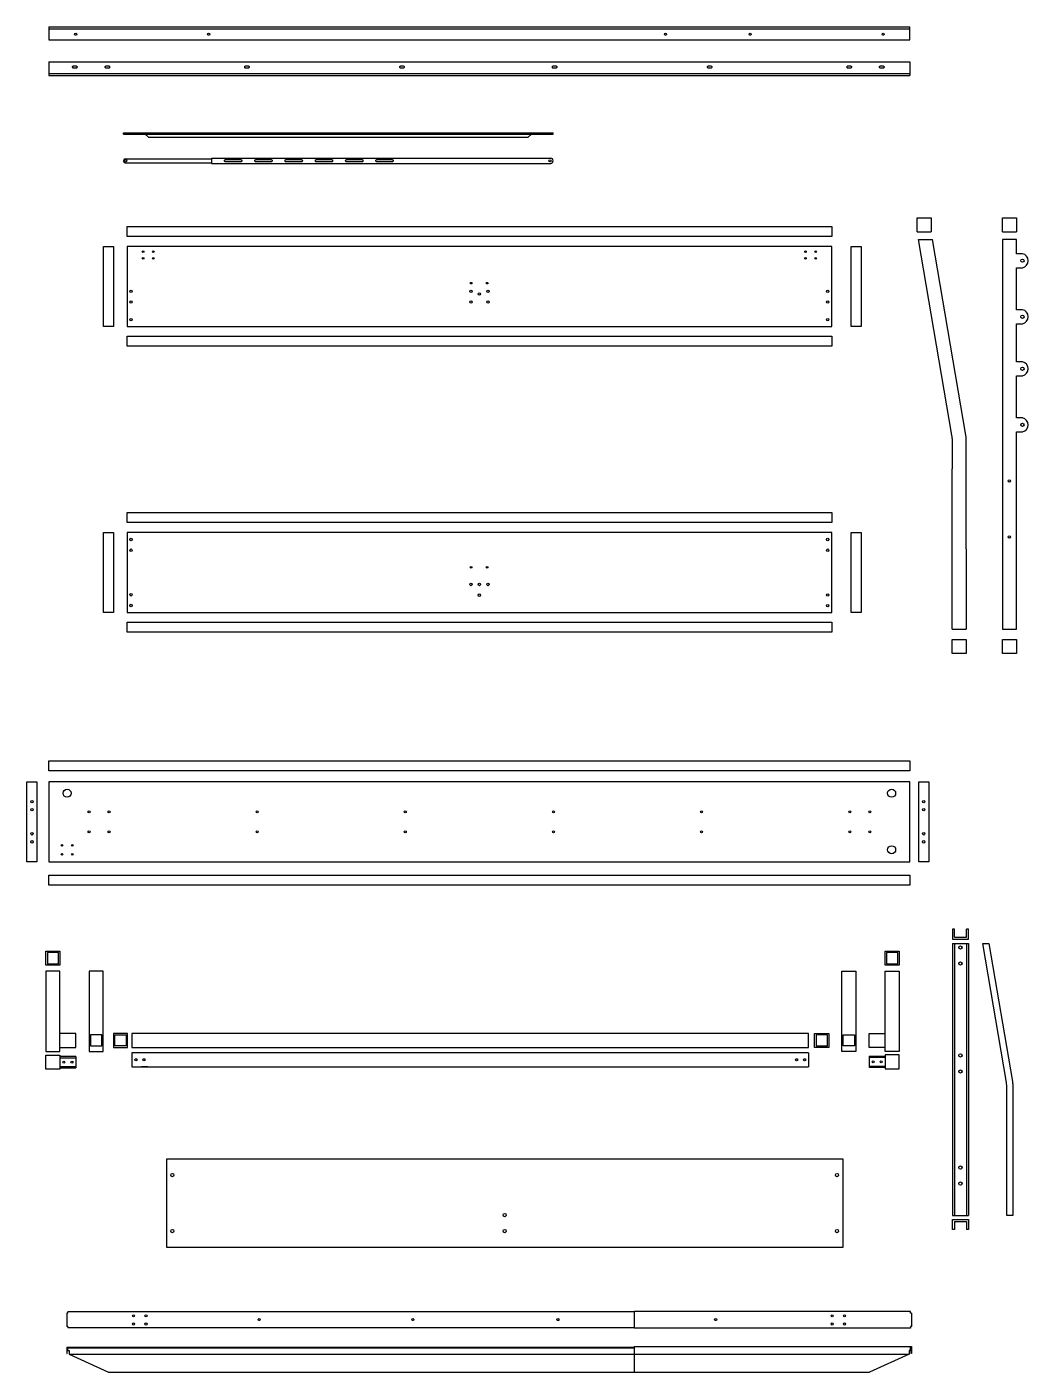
# Model space of a CAD drawing. Header units: millimetres. Extents: x 933 to 3262, y 580 to 1336.
# Drawn here: x 3012.1 to 3262.1, y 872.8 to 1208.8 of the extents above; entities that cross this region are included whole.
import ezdxf

# ---------------------------------------------------------------- set-up
doc = ezdxf.new("R2010")
doc.units = ezdxf.units.MM
doc.layers.add('A-FURN', color=8, linetype='Continuous')

msp = doc.modelspace()

# ---------------------------------------------------------------- linework, layer by layer
at = {"layer": 'A-FURN'}
for p, q in [((3017.6, 1208.79), (3017.6, 1208.34)), ((3017.6, 1208.79), (3232.6, 1208.79)), ((3017.6, 1208.34), (3232.6, 1208.34)), ((3017.6, 1208.34), (3017.6, 1205.58)), ((3232.6, 1208.34), (3232.6, 1208.79)), ((3232.6, 1205.58), (3232.6, 1208.34)), ((3017.6, 1205.58), (3232.6, 1205.58)), ((3017.6, 1200.04), (3017.6, 1196.66)), ((3017.6, 1200.04), (3232.6, 1200.04)), ((3232.6, 1200.04), (3232.6, 1196.66)), ((3017.6, 1197.11), (3232.6, 1197.11)), ((3017.6, 1196.66), (3232.6, 1196.66)), ((3036.23, 1182.33), (3143.52, 1182.33)), ((3036.23, 1182), (3036.23, 1182.33)), ((3036.23, 1182), (3143.52, 1182)), ((3041.63, 1182), (3042.44, 1181.25)), ((3042.44, 1181.25), (3137.3, 1181.25)), ((3138.12, 1182), (3137.3, 1181.25)), ((3143.52, 1182), (3143.52, 1182.33)), ((3058.21, 1176.01), (3142.93, 1176.01)), ((3058.21, 1176.01), (3058.21, 1174.71)), ((3036.61, 1175.85), (3058.21, 1175.85)), ((3036.61, 1174.87), (3058.21, 1174.87)), ((3058.21, 1174.71), (3142.93, 1174.71)), ((3234.44, 1157.57), (3234.44, 1161.07)), ((3234.44, 1161.07), (3237.94, 1161.07)), ((3237.94, 1161.07), (3237.94, 1157.57)), ((3255.72, 1157.57), (3255.72, 1161.07)), ((3255.72, 1161.07), (3259.22, 1161.07)), ((3259.22, 1161.07), (3259.22, 1157.57)), ((3037.1, 1156.43), (3037.1, 1158.93)), ((3037.1, 1158.93), (3213.1, 1158.93)), ((3213.1, 1156.43), (3037.1, 1156.43)), ((3213.1, 1158.93), (3213.1, 1156.43)), ((3234.44, 1157.57), (3237.94, 1157.57)), ((3255.72, 1157.57), (3259.22, 1157.57)), ((3243.1, 1106.81), (3234.76, 1155.68)), ((3234.76, 1155.68), (3238.26, 1155.68)), ((3246.6, 1106.81), (3238.26, 1155.68)), ((3259.22, 1155.68), (3255.72, 1155.68)), ((3255.72, 1155.68), (3255.72, 1058.39)), ((3259.22, 1152.14), (3259.22, 1155.68)), ((3260.72, 1152.14), (3259.22, 1152.14)), ((3259.22, 1138.14), (3259.22, 1148.64)), ((3259.22, 1148.64), (3260.72, 1148.64)), ((3260.72, 1138.14), (3259.22, 1138.14)), ((3259.22, 1125.14), (3259.22, 1134.64)), ((3259.22, 1134.64), (3260.72, 1134.64)), ((3037.1, 1129.02), (3037.1, 1131.52)), ((3037.1, 1131.52), (3213.1, 1131.52)), ((3213.1, 1129.02), (3037.1, 1129.02)), ((3213.1, 1131.52), (3213.1, 1129.02)), ((3260.72, 1125.14), (3259.22, 1125.14)), ((3259.22, 1111.14), (3259.22, 1121.64)), ((3259.22, 1121.64), (3260.72, 1121.64)), ((3260.72, 1111.14), (3259.22, 1111.14)), ((3243.17, 1105.97), (3243.17, 1098.39)), ((3246.67, 1098.39), (3246.67, 1105.97)), ((3259.22, 1058.39), (3259.22, 1107.64)), ((3259.22, 1107.64), (3260.72, 1107.64)), ((3243.17, 1058.39), (3243.17, 1098.39)), ((3246.67, 1078.39), (3246.67, 1098.39)), ((3037.1, 1085.01), (3037.1, 1087.51)), ((3037.1, 1087.51), (3213.1, 1087.51)), ((3213.1, 1087.51), (3213.1, 1085.01)), ((3213.1, 1085.01), (3037.1, 1085.01)), ((3246.67, 1078.39), (3246.67, 1058.39)), ((3037.1, 1057.6), (3037.1, 1060.1)), ((3037.1, 1060.1), (3213.1, 1060.1)), ((3213.1, 1060.1), (3213.1, 1057.6)), ((3243.17, 1058.39), (3246.67, 1058.39)), ((3255.72, 1058.39), (3259.22, 1058.39)), ((3213.1, 1057.6), (3037.1, 1057.6)), ((3243.17, 1055.74), (3246.67, 1055.74)), ((3243.17, 1052.24), (3243.17, 1055.74)), ((3246.67, 1055.74), (3246.67, 1052.24)), ((3255.72, 1055.74), (3259.22, 1055.74)), ((3255.72, 1052.24), (3255.72, 1055.74)), ((3259.22, 1055.74), (3259.22, 1052.24)), ((3246.67, 1052.24), (3243.17, 1052.24)), ((3259.22, 1052.24), (3255.72, 1052.24)), ((3017.6, 1022.97), (3017.6, 1025.47)), ((3017.6, 1025.47), (3232.6, 1025.47)), ((3232.6, 1025.47), (3232.6, 1022.97)), ((3232.6, 1022.97), (3017.6, 1022.97)), ((3017.6, 994.41), (3017.6, 996.91)), ((3017.6, 996.91), (3232.6, 996.91)), ((3232.6, 996.91), (3232.6, 994.41)), ((3232.6, 994.41), (3017.6, 994.41)), ((3243.74, 983.41), (3243.24, 983.41)), ((3243.24, 983.41), (3243.24, 980.91)), ((3243.74, 981.41), (3243.74, 983.41)), ((3243.74, 981.41), (3246.74, 981.41)), ((3247.24, 983.41), (3246.74, 983.41)), ((3246.74, 981.41), (3246.74, 983.41)), ((3247.24, 980.91), (3247.24, 983.41)), ((3243.24, 980.91), (3247.24, 980.91)), ((3243.24, 979.88), (3247.24, 979.88)), ((3243.24, 979.88), (3243.24, 911.88)), ((3243.74, 979.88), (3243.74, 911.88)), ((3246.74, 979.88), (3246.74, 911.88)), ((3247.24, 979.88), (3247.24, 911.88)), ((3250.81, 979.88), (3252.31, 979.88)), ((3024.34, 957.4), (3020.34, 957.4)), ((3024.34, 953.9), (3024.34, 957.4)), ((3038.33, 957.4), (3038.33, 953.9)), ((3207.33, 957.4), (3038.33, 957.4)), ((3207.33, 953.9), (3207.33, 957.4)), ((3222.43, 953.9), (3222.43, 957.4)), ((3222.43, 957.4), (3226.43, 957.4)), ((3016.84, 951.97), (3020.34, 951.97)), ((3016.84, 948.47), (3016.84, 951.97)), ((3020.34, 953.9), (3024.34, 953.9)), ((3020.34, 951.97), (3020.34, 948.47)), ((3024.34, 951.62), (3020.34, 951.62)), ((3020.34, 951.32), (3024.34, 951.32)), ((3024.34, 951.62), (3024.34, 948.82)), ((3038.33, 953.9), (3207.33, 953.9)), ((3038.33, 952.57), (3038.33, 949.07)), ((3207.33, 952.57), (3038.33, 952.57)), ((3207.33, 952.57), (3207.33, 949.07)), ((3226.43, 953.9), (3222.43, 953.9)), ((3222.43, 951.7), (3226.43, 951.7)), ((3222.43, 951.7), (3222.43, 948.9)), ((3226.43, 951.4), (3222.43, 951.4)), ((3229.93, 952.05), (3226.43, 952.05)), ((3226.43, 952.05), (3226.43, 948.55)), ((3229.93, 948.55), (3229.93, 952.05)), ((3020.34, 948.47), (3016.84, 948.47)), ((3020.34, 949.12), (3024.34, 949.12)), ((3020.34, 948.82), (3024.34, 948.82)), ((3038.33, 949.07), (3207.33, 949.07)), ((3042.33, 949.07), (3040.73, 949.07)), ((3042.33, 949.07), (3041.33, 949.07)), ((3222.43, 949.2), (3226.43, 949.2)), ((3226.43, 948.9), (3222.43, 948.9)), ((3226.43, 948.55), (3229.93, 948.55)), ((3243.24, 911.88), (3247.24, 911.88)), ((3243.24, 910.94), (3247.24, 910.94)), ((3243.24, 908.44), (3243.24, 910.94)), ((3247.24, 910.94), (3247.24, 908.44)), ((3243.74, 908.44), (3243.24, 908.44)), ((3243.74, 910.44), (3243.74, 908.44)), ((3243.74, 910.44), (3246.74, 910.44)), ((3246.74, 910.44), (3246.74, 908.44)), ((3247.24, 908.44), (3246.74, 908.44)), ((3022.02, 887.51), (3022.02, 884.19)), ((3022.28, 887.51), (3022.02, 887.51)), ((3163.79, 887.82), (3022.28, 887.82)), ((3022.28, 887.51), (3022.28, 887.82)), ((3232.76, 887.92), (3163.79, 887.92)), ((3163.79, 887.92), (3163.79, 883.78)), ((3232.76, 887.51), (3232.76, 887.92)), ((3233.02, 887.51), (3232.76, 887.51)), ((3233.02, 887.51), (3233.02, 884.19)), ((3022.28, 884.19), (3022.02, 884.19)), ((3022.28, 884.19), (3022.28, 883.88)), ((3163.79, 883.88), (3022.28, 883.88)), ((3232.76, 883.78), (3163.79, 883.78)), ((3232.76, 884.19), (3232.76, 883.78)), ((3233.02, 884.19), (3232.76, 884.19)), ((3022.02, 879.01), (3022.02, 877.43)), ((3022.02, 879.01), (3163.79, 879.01)), ((3022.02, 877.43), (3022.12, 877.43)), ((3022.12, 878.87), (3163.79, 878.87)), ((3022.12, 877.43), (3022.12, 878.87)), ((3022.28, 878.15), (3022.28, 878.87)), ((3022.28, 878.15), (3022.64, 878.15)), ((3022.64, 878.15), (3022.64, 877.27)), ((3022.64, 877.27), (3032.5, 872.79)), ((3022.64, 877.27), (3232.4, 877.27)), ((3163.79, 879.15), (3233.02, 879.15)), ((3163.79, 879.15), (3163.79, 872.79)), ((3232.4, 877.27), (3222.54, 872.79)), ((3232.76, 878.22), (3232.4, 878.22)), ((3232.4, 878.22), (3232.4, 877.27)), ((3232.76, 878.22), (3232.76, 879.01)), ((3232.76, 879.01), (3232.91, 879.01)), ((3232.91, 877.43), (3232.91, 879.15)), ((3233.02, 877.43), (3232.91, 877.43)), ((3233.02, 879.15), (3233.02, 877.43)), ((3032.5, 872.79), (3222.54, 872.79))]:
    msp.add_line(p, q, dxfattribs=at)
for points in [[(3023.72, 1199.04), (3024.38, 1199.04, -0.414214), (3024.6, 1198.81), (3024.6, 1198.7, -0.414214), (3024.38, 1198.48), (3023.72, 1198.48, -0.414214), (3023.5, 1198.7), (3023.5, 1198.81, -0.414214)], [(3031.85, 1199.04), (3032.52, 1199.04, -0.414214), (3032.74, 1198.81), (3032.74, 1198.7, -0.414214), (3032.52, 1198.48), (3031.85, 1198.48, -0.414214), (3031.63, 1198.7), (3031.63, 1198.81, -0.414214)], [(3066.71, 1199.04), (3067.37, 1199.04, -0.414214), (3067.59, 1198.81), (3067.59, 1198.7, -0.414214), (3067.37, 1198.48), (3066.71, 1198.48, -0.414214), (3066.49, 1198.7), (3066.49, 1198.81, -0.414214)], [(3105.44, 1199.04), (3106.1, 1199.04, -0.414214), (3106.32, 1198.81), (3106.32, 1198.7, -0.414214), (3106.1, 1198.48), (3105.44, 1198.48, -0.414214), (3105.22, 1198.7), (3105.22, 1198.81, -0.414214)], [(3143.55, 1199.04), (3144.21, 1199.04, -0.414214), (3144.43, 1198.81), (3144.43, 1198.7, -0.414214), (3144.21, 1198.48), (3143.55, 1198.48, -0.414214), (3143.33, 1198.7), (3143.33, 1198.81, -0.414214)], [(3182.28, 1199.04), (3182.94, 1199.04, -0.414214), (3183.16, 1198.81), (3183.16, 1198.7, -0.414214), (3182.94, 1198.48), (3182.28, 1198.48, -0.414214), (3182.06, 1198.7), (3182.06, 1198.81, -0.414214)], [(3217.13, 1199.04), (3217.8, 1199.04, -0.414214), (3218.02, 1198.81), (3218.02, 1198.7, -0.414214), (3217.8, 1198.48), (3217.13, 1198.48, -0.414214), (3216.91, 1198.7), (3216.91, 1198.81, -0.414214)], [(3225.27, 1199.04), (3225.93, 1199.04, -0.414214), (3226.15, 1198.81), (3226.15, 1198.7, -0.414214), (3225.93, 1198.48), (3225.27, 1198.48, -0.414214), (3225.05, 1198.7), (3225.05, 1198.81, -0.414214)], [(3061.66, 1175.63), (3065.55, 1175.63, -0.414214), (3065.77, 1175.41), (3065.77, 1175.31, -0.414214), (3065.55, 1175.09), (3061.66, 1175.09, -0.414214), (3061.45, 1175.31), (3061.45, 1175.41, -0.414214)], [(3069.22, 1175.63), (3073.11, 1175.63, -0.414214), (3073.33, 1175.41), (3073.33, 1175.31, -0.414214), (3073.11, 1175.09), (3069.22, 1175.09, -0.414214), (3069.01, 1175.31), (3069.01, 1175.41, -0.414214)], [(3076.78, 1175.63), (3080.67, 1175.63, -0.414214), (3080.89, 1175.41), (3080.89, 1175.31, -0.414214), (3080.67, 1175.09), (3076.78, 1175.09, -0.414214), (3076.57, 1175.31), (3076.57, 1175.41, -0.414214)], [(3084.34, 1175.63), (3088.23, 1175.63, -0.414214), (3088.45, 1175.41), (3088.45, 1175.31, -0.414214), (3088.23, 1175.09), (3084.34, 1175.09, -0.414214), (3084.13, 1175.31), (3084.13, 1175.41, -0.414214)], [(3091.9, 1175.63), (3095.79, 1175.63, -0.414214), (3096.01, 1175.41), (3096.01, 1175.31, -0.414214), (3095.79, 1175.09), (3091.9, 1175.09, -0.414214), (3091.69, 1175.31), (3091.69, 1175.41, -0.414214)], [(3099.46, 1175.63), (3103.35, 1175.63, -0.414214), (3103.57, 1175.41), (3103.57, 1175.31, -0.414214), (3103.35, 1175.09), (3099.46, 1175.09, -0.414214), (3099.25, 1175.31), (3099.25, 1175.41, -0.414214)]]:
    msp.add_lwpolyline(points, format="xyb", close=True, dxfattribs=at)
for points in [[(3031.2, 1153.93), (3033.7, 1153.93), (3033.7, 1133.93), (3031.2, 1133.93), (3031.2, 1153.93)], [(3217.97, 1153.93), (3220.47, 1153.93), (3220.47, 1133.93), (3217.97, 1133.93), (3217.97, 1153.93)], [(3031.2, 1082.51), (3033.7, 1082.51), (3033.7, 1062.51), (3031.2, 1062.51), (3031.2, 1082.51)], [(3217.97, 1082.51), (3220.47, 1082.51), (3220.47, 1062.51), (3217.97, 1062.51), (3217.97, 1082.51)], [(3012.09, 1020.24), (3014.59, 1020.24), (3014.59, 1000.24), (3012.09, 1000.24), (3012.09, 1020.24)], [(3017.6, 1020.24), (3017.6, 1000.24), (3232.6, 1000.24), (3232.6, 1020.24), (3017.6, 1020.24)], [(3234.82, 1020.24), (3237.32, 1020.24), (3237.32, 1000.24), (3234.82, 1000.24), (3234.82, 1020.24)], [(3020.34, 974.45), (3016.84, 974.45), (3016.84, 977.95), (3020.34, 977.95), (3020.34, 974.45)], [(3229.93, 974.45), (3226.43, 974.45), (3226.43, 977.95), (3229.93, 977.95), (3229.93, 974.45)], [(3016.84, 952.9), (3020.34, 952.9), (3020.34, 972.9), (3016.84, 972.9), (3016.84, 952.9)], [(3027.62, 952.9), (3031.12, 952.9), (3031.12, 972.9), (3027.62, 972.9), (3027.62, 952.9)], [(3219.14, 952.9), (3215.64, 952.9), (3215.64, 972.9), (3219.14, 972.9), (3219.14, 952.9)], [(3229.93, 952.9), (3226.43, 952.9), (3226.43, 972.9), (3229.93, 972.9), (3229.93, 952.9)], [(3033.75, 953.9), (3037.25, 953.9), (3037.25, 957.4), (3033.75, 957.4), (3033.75, 953.9)], [(3212.33, 953.9), (3208.83, 953.9), (3208.83, 957.4), (3212.33, 957.4), (3212.33, 953.9)], [(3046.92, 926), (3046.92, 904), (3215.92, 904), (3215.92, 926), (3046.92, 926)]]:
    msp.add_lwpolyline(points, dxfattribs=at)
for points in [[(3037.1, 1153.93), (3037.1, 1133.93), (3213.1, 1133.93), (3213.1, 1135.64), (3213.1, 1153.93)], [(3037.1, 1082.51), (3037.1, 1062.51), (3213.1, 1062.51), (3213.1, 1064.22), (3213.1, 1082.51)], [(3020.01, 977.6), (3017.21, 977.6), (3017.21, 974.8), (3020.01, 974.8)], [(3229.6, 977.6), (3226.8, 977.6), (3226.8, 974.8), (3229.6, 974.8)], [(3027.97, 954.25), (3030.77, 954.25), (3030.77, 957.05), (3027.97, 957.05)], [(3034.08, 957.05), (3036.88, 957.05), (3036.88, 954.25), (3034.08, 954.25)], [(3212, 957.05), (3209.2, 957.05), (3209.2, 954.25), (3212, 954.25)], [(3218.79, 954.25), (3215.99, 954.25), (3215.99, 957.05), (3218.79, 957.05)]]:
    msp.add_lwpolyline(points, close=True, dxfattribs=at)
msp.add_lwpolyline([(3252.31, 979.88), (3258.22, 945.38, -0.042273), (3258.3, 944.46), (3258.3, 936.88), (3258.3, 911.88), (3257.8, 911.88), (3256.8, 911.88), (3256.8, 936.88), (3256.8, 944.46, 0.042273), (3256.74, 945.13), (3250.81, 979.88)], format="xyb", dxfattribs=at)
for centre, radius in [((3024.27, 1206.96, -45.69), 0.277), ((3057.47, 1206.96, -45.69), 0.277), ((3171.58, 1206.96, -45.69), 0.277), ((3192.73, 1206.96, -45.69), 0.277), ((3225.93, 1206.96, -45.69), 0.277), ((3036.79, 1175.37, 44.59), 0.27), ((3142.75, 1175.33), 0.27), ((3041.11, 1152.64), 0.2), ((3043.65, 1152.64), 0.2), ((3206.55, 1152.64), 0.2), ((3209.09, 1152.64), 0.2), ((3041.11, 1150.96), 0.2), ((3043.65, 1150.96), 0.2), ((3206.55, 1150.96), 0.2), ((3209.09, 1150.96), 0.2), ((3260.72, 1150.39), 0.4), ((3038.1, 1142.74), 0.3), ((3122.97, 1142.74), 0.3), ((3123.05, 1144.78), 0.2), ((3125.09, 1142.1), 0.3), ((3127.05, 1144.78), 0.2), ((3127.22, 1142.74), 0.3), ((3212.1, 1142.74), 0.3), ((3038.1, 1140.07), 0.3), ((3122.97, 1140.07), 0.3), ((3127.22, 1140.07), 0.3), ((3212.1, 1140.07), 0.3), ((3038.1, 1135.68), 0.3), ((3212.1, 1135.68), 0.3), ((3260.72, 1136.39), 0.4), ((3260.72, 1123.39), 0.4), ((3260.72, 1109.39), 0.4), ((3257.47, 1095.39), 0.3), ((3038.1, 1080.75), 0.3), ((3212.1, 1080.75), 0.3), ((3257.47, 1081.39), 0.3), ((3038.1, 1078.08), 0.3), ((3212.1, 1078.08), 0.3), ((3123.03, 1073.79), 0.2), ((3127.03, 1073.79), 0.2), ((3122.97, 1069.52), 0.3), ((3125.09, 1069.52), 0.3), ((3127.22, 1069.52), 0.3), ((3038.1, 1066.94), 0.3), ((3125.09, 1066.85), 0.3), ((3212.1, 1066.89), 0.3), ((3038.1, 1064.27), 0.3), ((3212.1, 1064.22), 0.3), ((3022.14, 1017.38), 1), ((3228.06, 1017.38), 1), ((3013.34, 1015.24), 0.3), ((3236.07, 1015.24), 0.3), ((3013.34, 1013.24), 0.3), ((3027.6, 1012.74), 0.25), ((3032.6, 1012.74), 0.25), ((3069.6, 1012.74), 0.25), ((3106.6, 1012.74), 0.25), ((3143.6, 1012.74), 0.25), ((3180.6, 1012.74), 0.25), ((3217.6, 1012.74), 0.25), ((3222.6, 1012.74), 0.25), ((3236.07, 1013.24), 0.3), ((3027.6, 1007.74), 0.25), ((3032.6, 1007.74), 0.25), ((3069.6, 1007.74), 0.25), ((3106.6, 1007.74), 0.25), ((3143.6, 1007.74), 0.25), ((3180.6, 1007.74), 0.25), ((3217.6, 1007.74), 0.25), ((3222.6, 1007.74), 0.25), ((3013.34, 1007.24), 0.3), ((3013.34, 1005.24), 0.3), ((3236.07, 1007.24), 0.3), ((3236.07, 1005.24), 0.3), ((3020.86, 1004.36), 0.2), ((3020.86, 1002.13), 0.2), ((3023.41, 1004.36), 0.2), ((3023.41, 1002.13), 0.2), ((3228.06, 1003.27), 1), ((3245.24, 978.84), 0.4), ((3245.24, 974.84), 0.4), ((3039.33, 950.82), 0.25), ((3041.33, 950.82), 0.25), ((3204.33, 950.82), 0.25), ((3206.33, 950.82), 0.25), ((3245.24, 951.88), 0.4), ((3021.34, 950.22), 0.25), ((3023.34, 950.22), 0.25), ((3223.43, 950.3), 0.25), ((3225.43, 950.3), 0.25), ((3245.24, 947.88), 0.4), ((3245.24, 923.88), 0.4), ((3048.42, 922), 0.4), ((3214.42, 922), 0.4), ((3245.24, 919.88), 0.4), ((3131.42, 912), 0.4), ((3048.42, 908), 0.4), ((3131.42, 908), 0.4), ((3214.42, 908), 0.4), ((3038.73, 886.86, -42.79), 0.259), ((3041.84, 886.86, -42.79), 0.259), ((3213.19, 886.86, -42.79), 0.259), ((3216.3, 886.86, -42.79), 0.259), ((3038.73, 884.8, -42.79), 0.259), ((3041.84, 884.8, -42.79), 0.259), ((3070.1, 885.9, -42.79), 0.259), ((3108.45, 885.9, -42.79), 0.259), ((3144.72, 885.9, -42.79), 0.259), ((3184.1, 885.9, -42.79), 0.259), ((3213.19, 884.8, -42.79), 0.259), ((3216.3, 884.8, -42.79), 0.259)]:
    msp.add_circle(centre, radius, dxfattribs=at)
for centre, radius, start, end in [((3142.87, 1175.36), 0.651, 275.226, 84.7751), ((3036.73, 1175.36), 0.501, 103.9423, 256.0587), ((3260.35, 1150.39), 1.79, 282.0948, 77.9052), ((3260.35, 1136.39), 1.79, 282.0948, 77.9052), ((3260.35, 1123.39), 1.79, 282.0948, 77.9052), ((3260.35, 1109.39), 1.79, 282.0948, 77.9052), ((3238.17, 1105.97), 5, 0, 9.6824), ((3241.67, 1105.97), 5, 0, 9.6824)]:
    msp.add_arc(centre, radius, start, end, dxfattribs=at)

doc.saveas('drawing.dxf')
